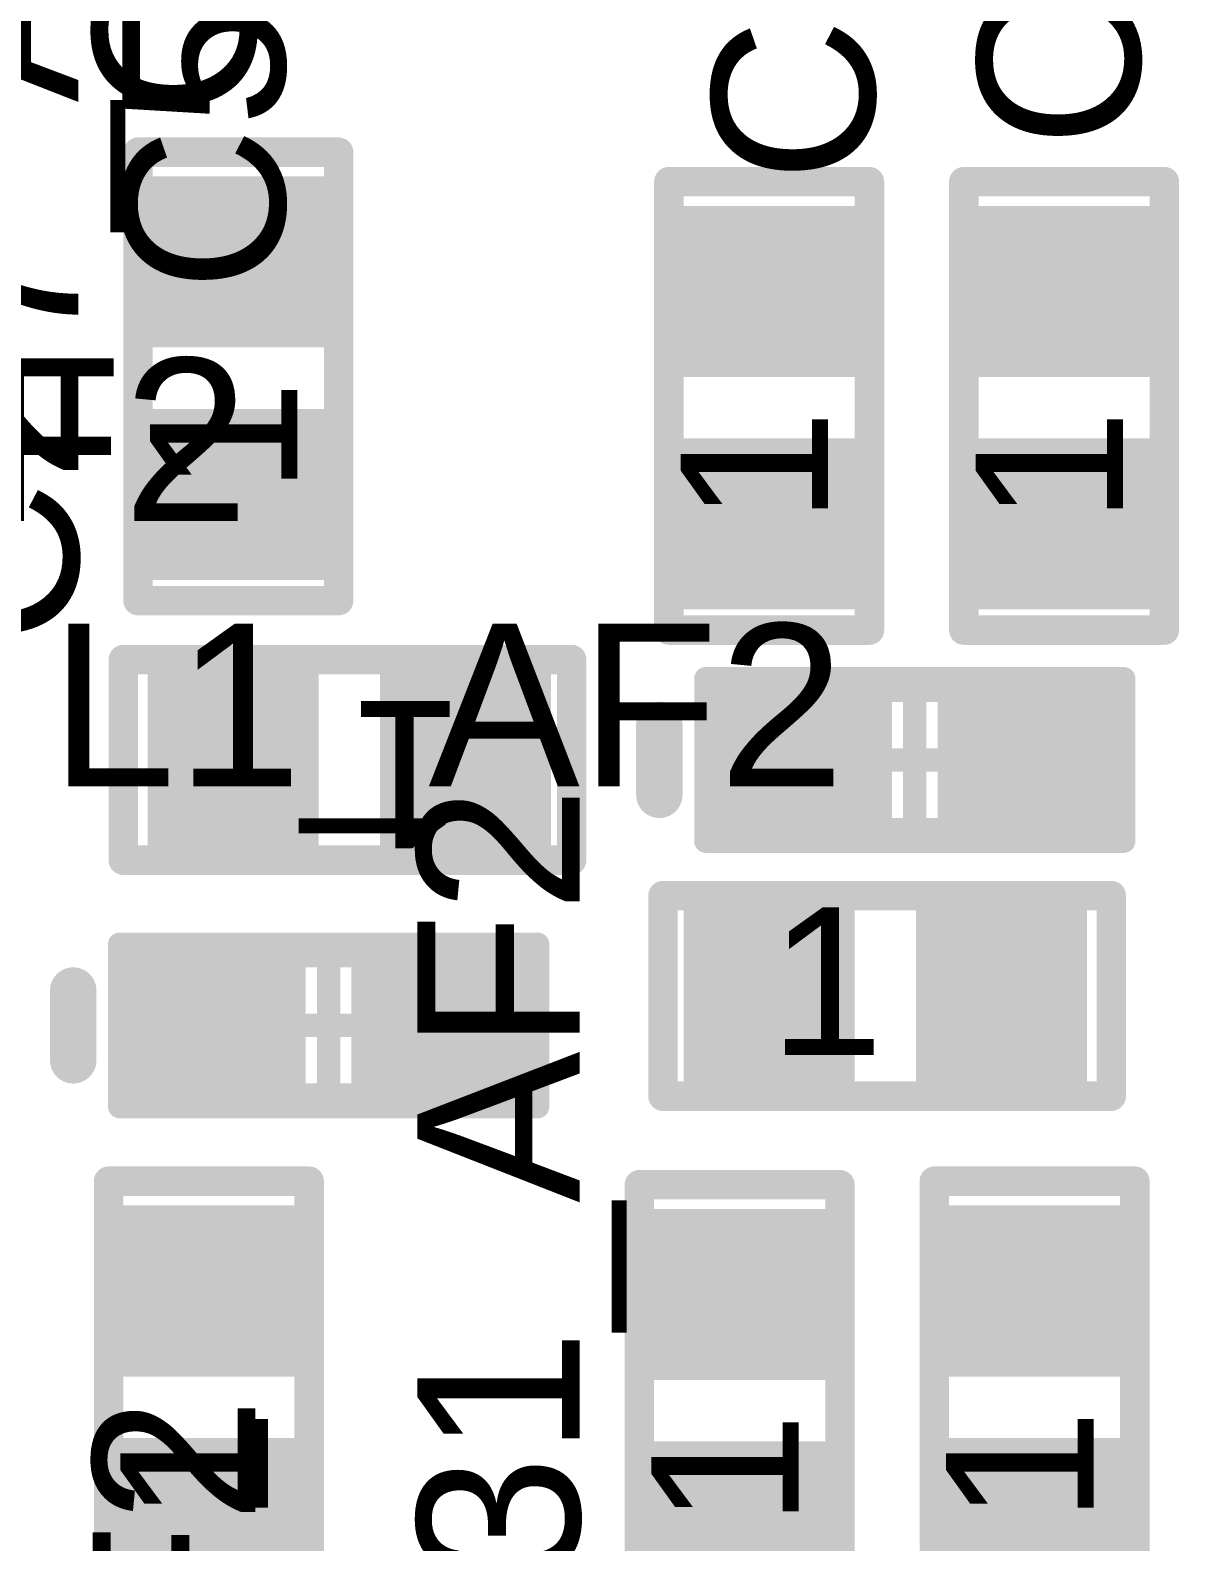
# Model space of a CAD drawing. Header units: inches. Extents: x -1.3 to 11.9, y -6.8 to 4.2.
# Drawn here: x 0.4647 to 0.6601, y 0.3375 to 0.5937 of the extents above; entities that cross this region are included whole.
import ezdxf

# ---------------------------------------------------------------- set-up
doc = ezdxf.new("R2010")
doc.units = ezdxf.units.IN
doc.header["$MEASUREMENT"] = 0
for name, color, linetype in [('ASSY_DWG_INFO', 56, 'Continuous'), ('FAB', 56, 'Continuous'), ('Mechanical 13', 56, 'Continuous'), ('POT_INFO', 56, 'Continuous'), ('TOP', 1, 'Continuous'), ('Top Overlay', 2, 'Continuous'), ('Top Paste', 8, 'Continuous'), ('Top Solder', 216, 'Continuous')]:
    doc.layers.add(name, color=color, linetype=linetype)
doc.styles.add('Arial', font='', dxfattribs={"height": 0.2})
doc.styles.get('Arial').set_extended_font_data('Arial')

# ---------------------------------------------------------------- blocks, each defined once
blk = doc.blocks.new('C0402_240')
at = {"layer": 'TOP'}
for points in [[(-0.031, -0.0125), (-0.031, 0.0125), (-0.006, 0.0125), (-0.006, -0.0125)], [(0.0084, -0.0125), (0.0084, 0.0125), (0.0334, 0.0125), (0.0334, -0.0125)]]:
    blk.add_hatch(color=1, dxfattribs=at).paths.add_polyline_path(points)
at = {"layer": 'Top Paste'}
for points in [[(-0.031, -0.0125), (-0.031, 0.0125), (-0.006, 0.0125), (-0.006, -0.0125)], [(0.0084, -0.0125), (0.0084, 0.0125), (0.0334, 0.0125), (0.0334, -0.0125)]]:
    blk.add_hatch(color=8, dxfattribs=at).paths.add_polyline_path(points)
at = {"layer": 'Top Solder'}
for points in [[(-0.033, -0.0145), (-0.033, 0.0145), (-0.004, 0.0145), (-0.004, -0.0145)], [(0.0064, -0.0145), (0.0064, 0.0145), (0.0354, 0.0145), (0.0354, -0.0145)]]:
    blk.add_hatch(color=216, dxfattribs=at).paths.add_polyline_path(points)
at = {"layer": 'ASSY_DWG_INFO'}
for points in [[(-0.0365, 0.017, 0.005, 0.005, 0), (-0.0365, -0.017, 0.005, 0.005, 0)], [(-0.0365, 0.017, 0.005, 0.005, 0), (0.0395, 0.017, 0.005, 0.005, 0)], [(0.0395, 0.017, 0.005, 0.005, 0), (0.0395, -0.017, 0.005, 0.005, 0)], [(-0.0365, -0.017, 0.005, 0.005, 0), (0.0395, -0.017, 0.005, 0.005, 0)]]:
    blk.add_lwpolyline(points, format="xyseb", dxfattribs=at)
for points in [[(-0.03775, 0.017, 0.0025, 0.0025, 1), (-0.03525, 0.017, 0.0025, 0.0025, 1)], [(-0.03775, 0.017, 0.0025, 0.0025, 1), (-0.03525, 0.017, 0.0025, 0.0025, 1)], [(0.03825, 0.017, 0.0025, 0.0025, 1), (0.04075, 0.017, 0.0025, 0.0025, 1)], [(0.03825, 0.017, 0.0025, 0.0025, 1), (0.04075, 0.017, 0.0025, 0.0025, 1)], [(-0.03775, -0.017, 0.0025, 0.0025, 1), (-0.03525, -0.017, 0.0025, 0.0025, 1)], [(-0.03775, -0.017, 0.0025, 0.0025, 1), (-0.03525, -0.017, 0.0025, 0.0025, 1)], [(0.03825, -0.017, 0.0025, 0.0025, 1), (0.04075, -0.017, 0.0025, 0.0025, 1)], [(0.03825, -0.017, 0.0025, 0.0025, 1), (0.04075, -0.017, 0.0025, 0.0025, 1)]]:
    blk.add_lwpolyline(points, format="xyseb", close=True, dxfattribs=at)
at = {"layer": 'Top Overlay'}
for points in [[(-0.0365, 0.017, 0.005, 0.005, 0), (0.0365, 0.017, 0.005, 0.005, 0)], [(-0.0365, 0.017, 0.005, 0.005, 0), (-0.0365, -0.017, 0.005, 0.005, 0)], [(0.0365, 0.017, 0.005, 0.005, 0), (0.0395, 0.017, 0.005, 0.005, 0)], [(0.0395, 0.017, 0.005, 0.005, 0), (0.0395, -0.017, 0.005, 0.005, 0)], [(-0.0365, -0.017, 0.005, 0.005, 0), (0.0395, -0.017, 0.005, 0.005, 0)]]:
    blk.add_lwpolyline(points, format="xyseb", dxfattribs=at)
for points in [[(-0.03775, 0.017, 0.0025, 0.0025, 1), (-0.03525, 0.017, 0.0025, 0.0025, 1)], [(-0.03775, 0.017, 0.0025, 0.0025, 1), (-0.03525, 0.017, 0.0025, 0.0025, 1)], [(0.03525, 0.017, 0.0025, 0.0025, 1), (0.03775, 0.017, 0.0025, 0.0025, 1)], [(0.03525, 0.017, 0.0025, 0.0025, 1), (0.03775, 0.017, 0.0025, 0.0025, 1)], [(0.03825, 0.017, 0.0025, 0.0025, 1), (0.04075, 0.017, 0.0025, 0.0025, 1)], [(0.03825, 0.017, 0.0025, 0.0025, 1), (0.04075, 0.017, 0.0025, 0.0025, 1)], [(-0.03775, -0.017, 0.0025, 0.0025, 1), (-0.03525, -0.017, 0.0025, 0.0025, 1)], [(-0.03775, -0.017, 0.0025, 0.0025, 1), (-0.03525, -0.017, 0.0025, 0.0025, 1)], [(0.03825, -0.017, 0.0025, 0.0025, 1), (0.04075, -0.017, 0.0025, 0.0025, 1)], [(0.03825, -0.017, 0.0025, 0.0025, 1), (0.04075, -0.017, 0.0025, 0.0025, 1)]]:
    blk.add_lwpolyline(points, format="xyseb", close=True, dxfattribs=at)
at = {"layer": 'FAB', "style": 'Arial'}
blk.add_text('1', height=0.025, dxfattribs=at).set_placement((-0.0185, -0.01))
blk = doc.blocks.new('C0402_242')
at = {"layer": 'TOP'}
for points in [[(-0.031, -0.0125), (-0.031, 0.0125), (-0.006, 0.0125), (-0.006, -0.0125)], [(0.0084, -0.0125), (0.0084, 0.0125), (0.0334, 0.0125), (0.0334, -0.0125)]]:
    blk.add_hatch(color=1, dxfattribs=at).paths.add_polyline_path(points)
at = {"layer": 'Top Paste'}
for points in [[(-0.031, -0.0125), (-0.031, 0.0125), (-0.006, 0.0125), (-0.006, -0.0125)], [(0.0084, -0.0125), (0.0084, 0.0125), (0.0334, 0.0125), (0.0334, -0.0125)]]:
    blk.add_hatch(color=8, dxfattribs=at).paths.add_polyline_path(points)
at = {"layer": 'Top Solder'}
for points in [[(-0.033, -0.0145), (-0.033, 0.0145), (-0.004, 0.0145), (-0.004, -0.0145)], [(0.0064, -0.0145), (0.0064, 0.0145), (0.0354, 0.0145), (0.0354, -0.0145)]]:
    blk.add_hatch(color=216, dxfattribs=at).paths.add_polyline_path(points)
at = {"layer": 'ASSY_DWG_INFO'}
for points in [[(-0.0365, 0.017, 0.005, 0.005, 0), (-0.0365, -0.017, 0.005, 0.005, 0)], [(-0.0365, 0.017, 0.005, 0.005, 0), (0.0395, 0.017, 0.005, 0.005, 0)], [(0.0395, 0.017, 0.005, 0.005, 0), (0.0395, -0.017, 0.005, 0.005, 0)], [(-0.0365, -0.017, 0.005, 0.005, 0), (0.0395, -0.017, 0.005, 0.005, 0)]]:
    blk.add_lwpolyline(points, format="xyseb", dxfattribs=at)
for points in [[(-0.03775, 0.017, 0.0025, 0.0025, 1), (-0.03525, 0.017, 0.0025, 0.0025, 1)], [(-0.03775, 0.017, 0.0025, 0.0025, 1), (-0.03525, 0.017, 0.0025, 0.0025, 1)], [(0.03825, 0.017, 0.0025, 0.0025, 1), (0.04075, 0.017, 0.0025, 0.0025, 1)], [(0.03825, 0.017, 0.0025, 0.0025, 1), (0.04075, 0.017, 0.0025, 0.0025, 1)], [(-0.03775, -0.017, 0.0025, 0.0025, 1), (-0.03525, -0.017, 0.0025, 0.0025, 1)], [(-0.03775, -0.017, 0.0025, 0.0025, 1), (-0.03525, -0.017, 0.0025, 0.0025, 1)], [(0.03825, -0.017, 0.0025, 0.0025, 1), (0.04075, -0.017, 0.0025, 0.0025, 1)], [(0.03825, -0.017, 0.0025, 0.0025, 1), (0.04075, -0.017, 0.0025, 0.0025, 1)]]:
    blk.add_lwpolyline(points, format="xyseb", close=True, dxfattribs=at)
at = {"layer": 'Top Overlay'}
for points in [[(-0.0365, 0.017, 0.005, 0.005, 0), (0.0365, 0.017, 0.005, 0.005, 0)], [(-0.0365, 0.017, 0.005, 0.005, 0), (-0.0365, -0.017, 0.005, 0.005, 0)], [(0.0365, 0.017, 0.005, 0.005, 0), (0.0395, 0.017, 0.005, 0.005, 0)], [(0.0395, 0.017, 0.005, 0.005, 0), (0.0395, -0.017, 0.005, 0.005, 0)], [(-0.0365, -0.017, 0.005, 0.005, 0), (0.0395, -0.017, 0.005, 0.005, 0)]]:
    blk.add_lwpolyline(points, format="xyseb", dxfattribs=at)
for points in [[(-0.03775, 0.017, 0.0025, 0.0025, 1), (-0.03525, 0.017, 0.0025, 0.0025, 1)], [(-0.03775, 0.017, 0.0025, 0.0025, 1), (-0.03525, 0.017, 0.0025, 0.0025, 1)], [(0.03525, 0.017, 0.0025, 0.0025, 1), (0.03775, 0.017, 0.0025, 0.0025, 1)], [(0.03525, 0.017, 0.0025, 0.0025, 1), (0.03775, 0.017, 0.0025, 0.0025, 1)], [(0.03825, 0.017, 0.0025, 0.0025, 1), (0.04075, 0.017, 0.0025, 0.0025, 1)], [(0.03825, 0.017, 0.0025, 0.0025, 1), (0.04075, 0.017, 0.0025, 0.0025, 1)], [(-0.03775, -0.017, 0.0025, 0.0025, 1), (-0.03525, -0.017, 0.0025, 0.0025, 1)], [(-0.03775, -0.017, 0.0025, 0.0025, 1), (-0.03525, -0.017, 0.0025, 0.0025, 1)], [(0.03825, -0.017, 0.0025, 0.0025, 1), (0.04075, -0.017, 0.0025, 0.0025, 1)], [(0.03825, -0.017, 0.0025, 0.0025, 1), (0.04075, -0.017, 0.0025, 0.0025, 1)]]:
    blk.add_lwpolyline(points, format="xyseb", close=True, dxfattribs=at)
at = {"layer": 'FAB', "style": 'Arial'}
blk.add_text('1', height=0.025, dxfattribs=at).set_placement((-0.0185, -0.01))
blk = doc.blocks.new('C0402_246')
at = {"layer": 'TOP'}
for points in [[(-0.031, -0.0125), (-0.031, 0.0125), (-0.006, 0.0125), (-0.006, -0.0125)], [(0.0084, -0.0125), (0.0084, 0.0125), (0.0334, 0.0125), (0.0334, -0.0125)]]:
    blk.add_hatch(color=1, dxfattribs=at).paths.add_polyline_path(points)
at = {"layer": 'Top Paste'}
for points in [[(-0.031, -0.0125), (-0.031, 0.0125), (-0.006, 0.0125), (-0.006, -0.0125)], [(0.0084, -0.0125), (0.0084, 0.0125), (0.0334, 0.0125), (0.0334, -0.0125)]]:
    blk.add_hatch(color=8, dxfattribs=at).paths.add_polyline_path(points)
at = {"layer": 'Top Solder'}
for points in [[(-0.033, -0.0145), (-0.033, 0.0145), (-0.004, 0.0145), (-0.004, -0.0145)], [(0.0064, -0.0145), (0.0064, 0.0145), (0.0354, 0.0145), (0.0354, -0.0145)]]:
    blk.add_hatch(color=216, dxfattribs=at).paths.add_polyline_path(points)
at = {"layer": 'ASSY_DWG_INFO'}
for points in [[(-0.0365, 0.017, 0.005, 0.005, 0), (-0.0365, -0.017, 0.005, 0.005, 0)], [(-0.0365, 0.017, 0.005, 0.005, 0), (0.0395, 0.017, 0.005, 0.005, 0)], [(0.0395, 0.017, 0.005, 0.005, 0), (0.0395, -0.017, 0.005, 0.005, 0)], [(-0.0365, -0.017, 0.005, 0.005, 0), (0.0395, -0.017, 0.005, 0.005, 0)]]:
    blk.add_lwpolyline(points, format="xyseb", dxfattribs=at)
for points in [[(-0.03775, 0.017, 0.0025, 0.0025, 1), (-0.03525, 0.017, 0.0025, 0.0025, 1)], [(-0.03775, 0.017, 0.0025, 0.0025, 1), (-0.03525, 0.017, 0.0025, 0.0025, 1)], [(0.03825, 0.017, 0.0025, 0.0025, 1), (0.04075, 0.017, 0.0025, 0.0025, 1)], [(0.03825, 0.017, 0.0025, 0.0025, 1), (0.04075, 0.017, 0.0025, 0.0025, 1)], [(-0.03775, -0.017, 0.0025, 0.0025, 1), (-0.03525, -0.017, 0.0025, 0.0025, 1)], [(-0.03775, -0.017, 0.0025, 0.0025, 1), (-0.03525, -0.017, 0.0025, 0.0025, 1)], [(0.03825, -0.017, 0.0025, 0.0025, 1), (0.04075, -0.017, 0.0025, 0.0025, 1)], [(0.03825, -0.017, 0.0025, 0.0025, 1), (0.04075, -0.017, 0.0025, 0.0025, 1)]]:
    blk.add_lwpolyline(points, format="xyseb", close=True, dxfattribs=at)
at = {"layer": 'Top Overlay'}
for points in [[(-0.0365, 0.017, 0.005, 0.005, 0), (0.0365, 0.017, 0.005, 0.005, 0)], [(-0.0365, 0.017, 0.005, 0.005, 0), (-0.0365, -0.017, 0.005, 0.005, 0)], [(0.0365, 0.017, 0.005, 0.005, 0), (0.0395, 0.017, 0.005, 0.005, 0)], [(0.0395, 0.017, 0.005, 0.005, 0), (0.0395, -0.017, 0.005, 0.005, 0)], [(-0.0365, -0.017, 0.005, 0.005, 0), (0.0395, -0.017, 0.005, 0.005, 0)]]:
    blk.add_lwpolyline(points, format="xyseb", dxfattribs=at)
for points in [[(-0.03775, 0.017, 0.0025, 0.0025, 1), (-0.03525, 0.017, 0.0025, 0.0025, 1)], [(-0.03775, 0.017, 0.0025, 0.0025, 1), (-0.03525, 0.017, 0.0025, 0.0025, 1)], [(0.03525, 0.017, 0.0025, 0.0025, 1), (0.03775, 0.017, 0.0025, 0.0025, 1)], [(0.03525, 0.017, 0.0025, 0.0025, 1), (0.03775, 0.017, 0.0025, 0.0025, 1)], [(0.03825, 0.017, 0.0025, 0.0025, 1), (0.04075, 0.017, 0.0025, 0.0025, 1)], [(0.03825, 0.017, 0.0025, 0.0025, 1), (0.04075, 0.017, 0.0025, 0.0025, 1)], [(-0.03775, -0.017, 0.0025, 0.0025, 1), (-0.03525, -0.017, 0.0025, 0.0025, 1)], [(-0.03775, -0.017, 0.0025, 0.0025, 1), (-0.03525, -0.017, 0.0025, 0.0025, 1)], [(0.03825, -0.017, 0.0025, 0.0025, 1), (0.04075, -0.017, 0.0025, 0.0025, 1)], [(0.03825, -0.017, 0.0025, 0.0025, 1), (0.04075, -0.017, 0.0025, 0.0025, 1)]]:
    blk.add_lwpolyline(points, format="xyseb", close=True, dxfattribs=at)
at = {"layer": 'FAB', "style": 'Arial'}
blk.add_text('1', height=0.025, dxfattribs=at).set_placement((-0.0185, -0.01))
blk = doc.blocks.new('C0402_250')
at = {"layer": 'TOP'}
for points in [[(-0.031, -0.0125), (-0.031, 0.0125), (-0.006, 0.0125), (-0.006, -0.0125)], [(0.0084, -0.0125), (0.0084, 0.0125), (0.0334, 0.0125), (0.0334, -0.0125)]]:
    blk.add_hatch(color=1, dxfattribs=at).paths.add_polyline_path(points)
at = {"layer": 'Top Paste'}
for points in [[(-0.031, -0.0125), (-0.031, 0.0125), (-0.006, 0.0125), (-0.006, -0.0125)], [(0.0084, -0.0125), (0.0084, 0.0125), (0.0334, 0.0125), (0.0334, -0.0125)]]:
    blk.add_hatch(color=8, dxfattribs=at).paths.add_polyline_path(points)
at = {"layer": 'Top Solder'}
for points in [[(-0.033, -0.0145), (-0.033, 0.0145), (-0.004, 0.0145), (-0.004, -0.0145)], [(0.0064, -0.0145), (0.0064, 0.0145), (0.0354, 0.0145), (0.0354, -0.0145)]]:
    blk.add_hatch(color=216, dxfattribs=at).paths.add_polyline_path(points)
at = {"layer": 'ASSY_DWG_INFO'}
for points in [[(-0.0365, 0.017, 0.005, 0.005, 0), (-0.0365, -0.017, 0.005, 0.005, 0)], [(0.0395, 0.017, 0.005, 0.005, 0), (-0.0365, 0.017, 0.005, 0.005, 0)], [(0.0395, 0.017, 0.005, 0.005, 0), (0.0395, -0.017, 0.005, 0.005, 0)], [(0.0395, -0.017, 0.005, 0.005, 0), (-0.0365, -0.017, 0.005, 0.005, 0)]]:
    blk.add_lwpolyline(points, format="xyseb", dxfattribs=at)
for points in [[(-0.03775, 0.017, 0.0025, 0.0025, 1), (-0.03525, 0.017, 0.0025, 0.0025, 1)], [(-0.03775, 0.017, 0.0025, 0.0025, 1), (-0.03525, 0.017, 0.0025, 0.0025, 1)], [(0.03825, 0.017, 0.0025, 0.0025, 1), (0.04075, 0.017, 0.0025, 0.0025, 1)], [(0.03825, 0.017, 0.0025, 0.0025, 1), (0.04075, 0.017, 0.0025, 0.0025, 1)], [(-0.03775, -0.017, 0.0025, 0.0025, 1), (-0.03525, -0.017, 0.0025, 0.0025, 1)], [(-0.03775, -0.017, 0.0025, 0.0025, 1), (-0.03525, -0.017, 0.0025, 0.0025, 1)], [(0.03825, -0.017, 0.0025, 0.0025, 1), (0.04075, -0.017, 0.0025, 0.0025, 1)], [(0.03825, -0.017, 0.0025, 0.0025, 1), (0.04075, -0.017, 0.0025, 0.0025, 1)]]:
    blk.add_lwpolyline(points, format="xyseb", close=True, dxfattribs=at)
at = {"layer": 'Top Overlay'}
for points in [[(0.0365, 0.017, 0.005, 0.005, 0), (-0.0365, 0.017, 0.005, 0.005, 0)], [(-0.0365, 0.017, 0.005, 0.005, 0), (-0.0365, -0.017, 0.005, 0.005, 0)], [(0.0395, 0.017, 0.005, 0.005, 0), (0.0365, 0.017, 0.005, 0.005, 0)], [(0.0395, 0.017, 0.005, 0.005, 0), (0.0395, -0.017, 0.005, 0.005, 0)], [(0.0395, -0.017, 0.005, 0.005, 0), (-0.0365, -0.017, 0.005, 0.005, 0)]]:
    blk.add_lwpolyline(points, format="xyseb", dxfattribs=at)
for points in [[(-0.03775, 0.017, 0.0025, 0.0025, 1), (-0.03525, 0.017, 0.0025, 0.0025, 1)], [(-0.03775, 0.017, 0.0025, 0.0025, 1), (-0.03525, 0.017, 0.0025, 0.0025, 1)], [(0.03525, 0.017, 0.0025, 0.0025, 1), (0.03775, 0.017, 0.0025, 0.0025, 1)], [(0.03525, 0.017, 0.0025, 0.0025, 1), (0.03775, 0.017, 0.0025, 0.0025, 1)], [(0.03825, 0.017, 0.0025, 0.0025, 1), (0.04075, 0.017, 0.0025, 0.0025, 1)], [(0.03825, 0.017, 0.0025, 0.0025, 1), (0.04075, 0.017, 0.0025, 0.0025, 1)], [(-0.03775, -0.017, 0.0025, 0.0025, 1), (-0.03525, -0.017, 0.0025, 0.0025, 1)], [(-0.03775, -0.017, 0.0025, 0.0025, 1), (-0.03525, -0.017, 0.0025, 0.0025, 1)], [(0.03825, -0.017, 0.0025, 0.0025, 1), (0.04075, -0.017, 0.0025, 0.0025, 1)], [(0.03825, -0.017, 0.0025, 0.0025, 1), (0.04075, -0.017, 0.0025, 0.0025, 1)]]:
    blk.add_lwpolyline(points, format="xyseb", close=True, dxfattribs=at)
at = {"layer": 'FAB', "style": 'Arial'}
blk.add_text('1', height=0.025, dxfattribs=at).set_placement((-0.0185, -0.01))
blk = doc.blocks.new('C0402_258')
at = {"layer": 'TOP'}
for points in [[(-0.031, -0.0125), (-0.031, 0.0125), (-0.006, 0.0125), (-0.006, -0.0125)], [(0.0084, -0.0125), (0.0084, 0.0125), (0.0334, 0.0125), (0.0334, -0.0125)]]:
    blk.add_hatch(color=1, dxfattribs=at).paths.add_polyline_path(points)
at = {"layer": 'Top Paste'}
for points in [[(-0.031, -0.0125), (-0.031, 0.0125), (-0.006, 0.0125), (-0.006, -0.0125)], [(0.0084, -0.0125), (0.0084, 0.0125), (0.0334, 0.0125), (0.0334, -0.0125)]]:
    blk.add_hatch(color=8, dxfattribs=at).paths.add_polyline_path(points)
at = {"layer": 'Top Solder'}
for points in [[(-0.033, -0.0145), (-0.033, 0.0145), (-0.004, 0.0145), (-0.004, -0.0145)], [(0.0064, -0.0145), (0.0064, 0.0145), (0.0354, 0.0145), (0.0354, -0.0145)]]:
    blk.add_hatch(color=216, dxfattribs=at).paths.add_polyline_path(points)
at = {"layer": 'ASSY_DWG_INFO'}
for points in [[(-0.0365, -0.017, 0.005, 0.005, 0), (-0.0365, 0.017, 0.005, 0.005, 0)], [(-0.0365, 0.017, 0.005, 0.005, 0), (0.0395, 0.017, 0.005, 0.005, 0)], [(0.0395, -0.017, 0.005, 0.005, 0), (0.0395, 0.017, 0.005, 0.005, 0)], [(-0.0365, -0.017, 0.005, 0.005, 0), (0.0395, -0.017, 0.005, 0.005, 0)]]:
    blk.add_lwpolyline(points, format="xyseb", dxfattribs=at)
for points in [[(-0.03775, 0.017, 0.0025, 0.0025, 1), (-0.03525, 0.017, 0.0025, 0.0025, 1)], [(-0.03775, 0.017, 0.0025, 0.0025, 1), (-0.03525, 0.017, 0.0025, 0.0025, 1)], [(0.03825, 0.017, 0.0025, 0.0025, 1), (0.04075, 0.017, 0.0025, 0.0025, 1)], [(0.03825, 0.017, 0.0025, 0.0025, 1), (0.04075, 0.017, 0.0025, 0.0025, 1)], [(-0.03775, -0.017, 0.0025, 0.0025, 1), (-0.03525, -0.017, 0.0025, 0.0025, 1)], [(-0.03775, -0.017, 0.0025, 0.0025, 1), (-0.03525, -0.017, 0.0025, 0.0025, 1)], [(0.03825, -0.017, 0.0025, 0.0025, 1), (0.04075, -0.017, 0.0025, 0.0025, 1)], [(0.03825, -0.017, 0.0025, 0.0025, 1), (0.04075, -0.017, 0.0025, 0.0025, 1)]]:
    blk.add_lwpolyline(points, format="xyseb", close=True, dxfattribs=at)
at = {"layer": 'Top Overlay'}
for points in [[(-0.0365, 0.017, 0.005, 0.005, 0), (0.0365, 0.017, 0.005, 0.005, 0)], [(-0.0365, -0.017, 0.005, 0.005, 0), (-0.0365, 0.017, 0.005, 0.005, 0)], [(0.0365, 0.017, 0.005, 0.005, 0), (0.0395, 0.017, 0.005, 0.005, 0)], [(0.0395, -0.017, 0.005, 0.005, 0), (0.0395, 0.017, 0.005, 0.005, 0)], [(-0.0365, -0.017, 0.005, 0.005, 0), (0.0395, -0.017, 0.005, 0.005, 0)]]:
    blk.add_lwpolyline(points, format="xyseb", dxfattribs=at)
for points in [[(-0.03775, 0.017, 0.0025, 0.0025, 1), (-0.03525, 0.017, 0.0025, 0.0025, 1)], [(-0.03775, 0.017, 0.0025, 0.0025, 1), (-0.03525, 0.017, 0.0025, 0.0025, 1)], [(0.03525, 0.017, 0.0025, 0.0025, 1), (0.03775, 0.017, 0.0025, 0.0025, 1)], [(0.03525, 0.017, 0.0025, 0.0025, 1), (0.03775, 0.017, 0.0025, 0.0025, 1)], [(0.03825, 0.017, 0.0025, 0.0025, 1), (0.04075, 0.017, 0.0025, 0.0025, 1)], [(0.03825, 0.017, 0.0025, 0.0025, 1), (0.04075, 0.017, 0.0025, 0.0025, 1)], [(-0.03775, -0.017, 0.0025, 0.0025, 1), (-0.03525, -0.017, 0.0025, 0.0025, 1)], [(-0.03775, -0.017, 0.0025, 0.0025, 1), (-0.03525, -0.017, 0.0025, 0.0025, 1)], [(0.03825, -0.017, 0.0025, 0.0025, 1), (0.04075, -0.017, 0.0025, 0.0025, 1)], [(0.03825, -0.017, 0.0025, 0.0025, 1), (0.04075, -0.017, 0.0025, 0.0025, 1)]]:
    blk.add_lwpolyline(points, format="xyseb", close=True, dxfattribs=at)
at = {"layer": 'FAB', "style": 'Arial'}
blk.add_text('1', height=0.025, rotation=360, dxfattribs=at).set_placement((-0.0185, -0.01))
blk = doc.blocks.new('C0402_270')
at = {"layer": 'TOP'}
for points in [[(-0.031, -0.0125), (-0.031, 0.0125), (-0.006, 0.0125), (-0.006, -0.0125)], [(0.0084, -0.0125), (0.0084, 0.0125), (0.0334, 0.0125), (0.0334, -0.0125)]]:
    blk.add_hatch(color=1, dxfattribs=at).paths.add_polyline_path(points)
at = {"layer": 'Top Paste'}
for points in [[(-0.031, -0.0125), (-0.031, 0.0125), (-0.006, 0.0125), (-0.006, -0.0125)], [(0.0084, -0.0125), (0.0084, 0.0125), (0.0334, 0.0125), (0.0334, -0.0125)]]:
    blk.add_hatch(color=8, dxfattribs=at).paths.add_polyline_path(points)
at = {"layer": 'Top Solder'}
for points in [[(-0.033, -0.0145), (-0.033, 0.0145), (-0.004, 0.0145), (-0.004, -0.0145)], [(0.0064, -0.0145), (0.0064, 0.0145), (0.0354, 0.0145), (0.0354, -0.0145)]]:
    blk.add_hatch(color=216, dxfattribs=at).paths.add_polyline_path(points)
at = {"layer": 'ASSY_DWG_INFO'}
for points in [[(-0.0365, 0.017, 0.005, 0.005, 0), (-0.0365, -0.017, 0.005, 0.005, 0)], [(-0.0365, 0.017, 0.005, 0.005, 0), (0.0395, 0.017, 0.005, 0.005, 0)], [(0.0395, 0.017, 0.005, 0.005, 0), (0.0395, -0.017, 0.005, 0.005, 0)], [(-0.0365, -0.017, 0.005, 0.005, 0), (0.0395, -0.017, 0.005, 0.005, 0)]]:
    blk.add_lwpolyline(points, format="xyseb", dxfattribs=at)
for points in [[(-0.03775, 0.017, 0.0025, 0.0025, 1), (-0.03525, 0.017, 0.0025, 0.0025, 1)], [(-0.03775, 0.017, 0.0025, 0.0025, 1), (-0.03525, 0.017, 0.0025, 0.0025, 1)], [(0.03825, 0.017, 0.0025, 0.0025, 1), (0.04075, 0.017, 0.0025, 0.0025, 1)], [(0.03825, 0.017, 0.0025, 0.0025, 1), (0.04075, 0.017, 0.0025, 0.0025, 1)], [(-0.03775, -0.017, 0.0025, 0.0025, 1), (-0.03525, -0.017, 0.0025, 0.0025, 1)], [(-0.03775, -0.017, 0.0025, 0.0025, 1), (-0.03525, -0.017, 0.0025, 0.0025, 1)], [(0.03825, -0.017, 0.0025, 0.0025, 1), (0.04075, -0.017, 0.0025, 0.0025, 1)], [(0.03825, -0.017, 0.0025, 0.0025, 1), (0.04075, -0.017, 0.0025, 0.0025, 1)]]:
    blk.add_lwpolyline(points, format="xyseb", close=True, dxfattribs=at)
at = {"layer": 'Top Overlay'}
for points in [[(-0.0365, 0.017, 0.005, 0.005, 0), (0.0365, 0.017, 0.005, 0.005, 0)], [(-0.0365, 0.017, 0.005, 0.005, 0), (-0.0365, -0.017, 0.005, 0.005, 0)], [(0.0365, 0.017, 0.005, 0.005, 0), (0.0395, 0.017, 0.005, 0.005, 0)], [(0.0395, 0.017, 0.005, 0.005, 0), (0.0395, -0.017, 0.005, 0.005, 0)], [(-0.0365, -0.017, 0.005, 0.005, 0), (0.0395, -0.017, 0.005, 0.005, 0)]]:
    blk.add_lwpolyline(points, format="xyseb", dxfattribs=at)
for points in [[(-0.03775, 0.017, 0.0025, 0.0025, 1), (-0.03525, 0.017, 0.0025, 0.0025, 1)], [(-0.03775, 0.017, 0.0025, 0.0025, 1), (-0.03525, 0.017, 0.0025, 0.0025, 1)], [(0.03525, 0.017, 0.0025, 0.0025, 1), (0.03775, 0.017, 0.0025, 0.0025, 1)], [(0.03525, 0.017, 0.0025, 0.0025, 1), (0.03775, 0.017, 0.0025, 0.0025, 1)], [(0.03825, 0.017, 0.0025, 0.0025, 1), (0.04075, 0.017, 0.0025, 0.0025, 1)], [(0.03825, 0.017, 0.0025, 0.0025, 1), (0.04075, 0.017, 0.0025, 0.0025, 1)], [(-0.03775, -0.017, 0.0025, 0.0025, 1), (-0.03525, -0.017, 0.0025, 0.0025, 1)], [(-0.03775, -0.017, 0.0025, 0.0025, 1), (-0.03525, -0.017, 0.0025, 0.0025, 1)], [(0.03825, -0.017, 0.0025, 0.0025, 1), (0.04075, -0.017, 0.0025, 0.0025, 1)], [(0.03825, -0.017, 0.0025, 0.0025, 1), (0.04075, -0.017, 0.0025, 0.0025, 1)]]:
    blk.add_lwpolyline(points, format="xyseb", close=True, dxfattribs=at)
at = {"layer": 'FAB', "style": 'Arial'}
blk.add_text('1', height=0.025, dxfattribs=at).set_placement((-0.0185, -0.01))
blk = doc.blocks.new('C0402_272')
at = {"layer": 'TOP'}
for points in [[(-0.031, -0.0125), (-0.031, 0.0125), (-0.006, 0.0125), (-0.006, -0.0125)], [(0.0084, -0.0125), (0.0084, 0.0125), (0.0334, 0.0125), (0.0334, -0.0125)]]:
    blk.add_hatch(color=1, dxfattribs=at).paths.add_polyline_path(points)
at = {"layer": 'Top Paste'}
for points in [[(-0.031, -0.0125), (-0.031, 0.0125), (-0.006, 0.0125), (-0.006, -0.0125)], [(0.0084, -0.0125), (0.0084, 0.0125), (0.0334, 0.0125), (0.0334, -0.0125)]]:
    blk.add_hatch(color=8, dxfattribs=at).paths.add_polyline_path(points)
at = {"layer": 'Top Solder'}
for points in [[(-0.033, -0.0145), (-0.033, 0.0145), (-0.004, 0.0145), (-0.004, -0.0145)], [(0.0064, -0.0145), (0.0064, 0.0145), (0.0354, 0.0145), (0.0354, -0.0145)]]:
    blk.add_hatch(color=216, dxfattribs=at).paths.add_polyline_path(points)
at = {"layer": 'ASSY_DWG_INFO'}
for points in [[(-0.0365, 0.017, 0.005, 0.005, 0), (-0.0365, -0.017, 0.005, 0.005, 0)], [(-0.0365, 0.017, 0.005, 0.005, 0), (0.0395, 0.017, 0.005, 0.005, 0)], [(0.0395, 0.017, 0.005, 0.005, 0), (0.0395, -0.017, 0.005, 0.005, 0)], [(-0.0365, -0.017, 0.005, 0.005, 0), (0.0395, -0.017, 0.005, 0.005, 0)]]:
    blk.add_lwpolyline(points, format="xyseb", dxfattribs=at)
for points in [[(-0.03775, 0.017, 0.0025, 0.0025, 1), (-0.03525, 0.017, 0.0025, 0.0025, 1)], [(-0.03775, 0.017, 0.0025, 0.0025, 1), (-0.03525, 0.017, 0.0025, 0.0025, 1)], [(0.03825, 0.017, 0.0025, 0.0025, 1), (0.04075, 0.017, 0.0025, 0.0025, 1)], [(0.03825, 0.017, 0.0025, 0.0025, 1), (0.04075, 0.017, 0.0025, 0.0025, 1)], [(-0.03775, -0.017, 0.0025, 0.0025, 1), (-0.03525, -0.017, 0.0025, 0.0025, 1)], [(-0.03775, -0.017, 0.0025, 0.0025, 1), (-0.03525, -0.017, 0.0025, 0.0025, 1)], [(0.03825, -0.017, 0.0025, 0.0025, 1), (0.04075, -0.017, 0.0025, 0.0025, 1)], [(0.03825, -0.017, 0.0025, 0.0025, 1), (0.04075, -0.017, 0.0025, 0.0025, 1)]]:
    blk.add_lwpolyline(points, format="xyseb", close=True, dxfattribs=at)
at = {"layer": 'Top Overlay'}
for points in [[(-0.0365, 0.017, 0.005, 0.005, 0), (0.0365, 0.017, 0.005, 0.005, 0)], [(-0.0365, 0.017, 0.005, 0.005, 0), (-0.0365, -0.017, 0.005, 0.005, 0)], [(0.0365, 0.017, 0.005, 0.005, 0), (0.0395, 0.017, 0.005, 0.005, 0)], [(0.0395, 0.017, 0.005, 0.005, 0), (0.0395, -0.017, 0.005, 0.005, 0)], [(-0.0365, -0.017, 0.005, 0.005, 0), (0.0395, -0.017, 0.005, 0.005, 0)]]:
    blk.add_lwpolyline(points, format="xyseb", dxfattribs=at)
for points in [[(-0.03775, 0.017, 0.0025, 0.0025, 1), (-0.03525, 0.017, 0.0025, 0.0025, 1)], [(-0.03775, 0.017, 0.0025, 0.0025, 1), (-0.03525, 0.017, 0.0025, 0.0025, 1)], [(0.03525, 0.017, 0.0025, 0.0025, 1), (0.03775, 0.017, 0.0025, 0.0025, 1)], [(0.03525, 0.017, 0.0025, 0.0025, 1), (0.03775, 0.017, 0.0025, 0.0025, 1)], [(0.03825, 0.017, 0.0025, 0.0025, 1), (0.04075, 0.017, 0.0025, 0.0025, 1)], [(0.03825, 0.017, 0.0025, 0.0025, 1), (0.04075, 0.017, 0.0025, 0.0025, 1)], [(-0.03775, -0.017, 0.0025, 0.0025, 1), (-0.03525, -0.017, 0.0025, 0.0025, 1)], [(-0.03775, -0.017, 0.0025, 0.0025, 1), (-0.03525, -0.017, 0.0025, 0.0025, 1)], [(0.03825, -0.017, 0.0025, 0.0025, 1), (0.04075, -0.017, 0.0025, 0.0025, 1)], [(0.03825, -0.017, 0.0025, 0.0025, 1), (0.04075, -0.017, 0.0025, 0.0025, 1)]]:
    blk.add_lwpolyline(points, format="xyseb", close=True, dxfattribs=at)
at = {"layer": 'FAB', "style": 'Arial'}
blk.add_text('1', height=0.025, dxfattribs=at).set_placement((-0.0185, -0.01))
blk = doc.blocks.new('C0402_274')
at = {"layer": 'TOP'}
for points in [[(-0.031, -0.0125), (-0.031, 0.0125), (-0.006, 0.0125), (-0.006, -0.0125)], [(0.0084, -0.0125), (0.0084, 0.0125), (0.0334, 0.0125), (0.0334, -0.0125)]]:
    blk.add_hatch(color=1, dxfattribs=at).paths.add_polyline_path(points)
at = {"layer": 'Top Paste'}
for points in [[(-0.031, -0.0125), (-0.031, 0.0125), (-0.006, 0.0125), (-0.006, -0.0125)], [(0.0084, -0.0125), (0.0084, 0.0125), (0.0334, 0.0125), (0.0334, -0.0125)]]:
    blk.add_hatch(color=8, dxfattribs=at).paths.add_polyline_path(points)
at = {"layer": 'Top Solder'}
for points in [[(-0.033, -0.0145), (-0.033, 0.0145), (-0.004, 0.0145), (-0.004, -0.0145)], [(0.0064, -0.0145), (0.0064, 0.0145), (0.0354, 0.0145), (0.0354, -0.0145)]]:
    blk.add_hatch(color=216, dxfattribs=at).paths.add_polyline_path(points)
at = {"layer": 'ASSY_DWG_INFO'}
for points in [[(-0.0365, 0.017, 0.005, 0.005, 0), (-0.0365, -0.017, 0.005, 0.005, 0)], [(-0.0365, 0.017, 0.005, 0.005, 0), (0.0395, 0.017, 0.005, 0.005, 0)], [(0.0395, 0.017, 0.005, 0.005, 0), (0.0395, -0.017, 0.005, 0.005, 0)], [(-0.0365, -0.017, 0.005, 0.005, 0), (0.0395, -0.017, 0.005, 0.005, 0)]]:
    blk.add_lwpolyline(points, format="xyseb", dxfattribs=at)
for points in [[(-0.03775, 0.017, 0.0025, 0.0025, 1), (-0.03525, 0.017, 0.0025, 0.0025, 1)], [(-0.03775, 0.017, 0.0025, 0.0025, 1), (-0.03525, 0.017, 0.0025, 0.0025, 1)], [(0.03825, 0.017, 0.0025, 0.0025, 1), (0.04075, 0.017, 0.0025, 0.0025, 1)], [(0.03825, 0.017, 0.0025, 0.0025, 1), (0.04075, 0.017, 0.0025, 0.0025, 1)], [(-0.03775, -0.017, 0.0025, 0.0025, 1), (-0.03525, -0.017, 0.0025, 0.0025, 1)], [(-0.03775, -0.017, 0.0025, 0.0025, 1), (-0.03525, -0.017, 0.0025, 0.0025, 1)], [(0.03825, -0.017, 0.0025, 0.0025, 1), (0.04075, -0.017, 0.0025, 0.0025, 1)], [(0.03825, -0.017, 0.0025, 0.0025, 1), (0.04075, -0.017, 0.0025, 0.0025, 1)]]:
    blk.add_lwpolyline(points, format="xyseb", close=True, dxfattribs=at)
at = {"layer": 'Top Overlay'}
for points in [[(-0.0365, 0.017, 0.005, 0.005, 0), (0.0365, 0.017, 0.005, 0.005, 0)], [(-0.0365, 0.017, 0.005, 0.005, 0), (-0.0365, -0.017, 0.005, 0.005, 0)], [(0.0365, 0.017, 0.005, 0.005, 0), (0.0395, 0.017, 0.005, 0.005, 0)], [(0.0395, 0.017, 0.005, 0.005, 0), (0.0395, -0.017, 0.005, 0.005, 0)], [(-0.0365, -0.017, 0.005, 0.005, 0), (0.0395, -0.017, 0.005, 0.005, 0)]]:
    blk.add_lwpolyline(points, format="xyseb", dxfattribs=at)
for points in [[(-0.03775, 0.017, 0.0025, 0.0025, 1), (-0.03525, 0.017, 0.0025, 0.0025, 1)], [(-0.03775, 0.017, 0.0025, 0.0025, 1), (-0.03525, 0.017, 0.0025, 0.0025, 1)], [(0.03525, 0.017, 0.0025, 0.0025, 1), (0.03775, 0.017, 0.0025, 0.0025, 1)], [(0.03525, 0.017, 0.0025, 0.0025, 1), (0.03775, 0.017, 0.0025, 0.0025, 1)], [(0.03825, 0.017, 0.0025, 0.0025, 1), (0.04075, 0.017, 0.0025, 0.0025, 1)], [(0.03825, 0.017, 0.0025, 0.0025, 1), (0.04075, 0.017, 0.0025, 0.0025, 1)], [(-0.03775, -0.017, 0.0025, 0.0025, 1), (-0.03525, -0.017, 0.0025, 0.0025, 1)], [(-0.03775, -0.017, 0.0025, 0.0025, 1), (-0.03525, -0.017, 0.0025, 0.0025, 1)], [(0.03825, -0.017, 0.0025, 0.0025, 1), (0.04075, -0.017, 0.0025, 0.0025, 1)], [(0.03825, -0.017, 0.0025, 0.0025, 1), (0.04075, -0.017, 0.0025, 0.0025, 1)]]:
    blk.add_lwpolyline(points, format="xyseb", close=True, dxfattribs=at)
at = {"layer": 'FAB', "style": 'Arial'}
blk.add_text('1', height=0.025, dxfattribs=at).set_placement((-0.0185, -0.01))
blk = doc.blocks.new('0402_A_312')
at = {"layer": 'TOP'}
for points in [[(-0.0315, -0.00984), (-0.0315, 0.00984), (-0.00787, 0.00984), (-0.00787, -0.00984)], [(0.00787, -0.00984), (0.00787, 0.00984), (0.0315, 0.00984), (0.0315, -0.00984)]]:
    blk.add_hatch(color=1, dxfattribs=at).paths.add_polyline_path(points)
at = {"layer": 'Top Paste'}
for points in [[(-0.0315, -0.00984), (-0.0315, 0.00984), (-0.00787, 0.00984), (-0.00787, -0.00984)], [(0.00787, -0.00984), (0.00787, 0.00984), (0.0315, 0.00984), (0.0315, -0.00984)]]:
    blk.add_hatch(color=8, dxfattribs=at).paths.add_polyline_path(points)
at = {"layer": 'Top Solder'}
for points in [[(-0.0355, -0.01384), (-0.0355, 0.01384), (-0.00387, 0.01384), (-0.00387, -0.01384)], [(0.00387, -0.01384), (0.00387, 0.01384), (0.0355, 0.01384), (0.0355, -0.01384)]]:
    blk.add_hatch(color=216, dxfattribs=at).paths.add_polyline_path(points)
at = {"layer": 'Mechanical 13'}
for points in [[(-0.02165, -0.01181, 0.00394, 0.00394, 0), (-0.02165, 0.01181, 0.00394, 0.00394, 0)], [(-0.02165, 0.01181, 0.00394, 0.00394, 0), (0.02165, 0.01181, 0.00394, 0.00394, 0)], [(0.02165, -0.01181, 0.00394, 0.00394, 0), (0.02165, 0.01181, 0.00394, 0.00394, 0)], [(-0.02165, -0.01181, 0.00394, 0.00394, 0), (0.02165, -0.01181, 0.00394, 0.00394, 0)]]:
    blk.add_lwpolyline(points, format="xyseb", dxfattribs=at)
for points in [[(-0.02264, 0.01181, 0.00197, 0.00197, 1), (-0.02067, 0.01181, 0.00197, 0.00197, 1)], [(-0.02264, 0.01181, 0.00197, 0.00197, 1), (-0.02067, 0.01181, 0.00197, 0.00197, 1)], [(0.02067, 0.01181, 0.00197, 0.00197, 1), (0.02264, 0.01181, 0.00197, 0.00197, 1)], [(0.02067, 0.01181, 0.00197, 0.00197, 1), (0.02264, 0.01181, 0.00197, 0.00197, 1)], [(-0.02264, -0.01181, 0.00197, 0.00197, 1), (-0.02067, -0.01181, 0.00197, 0.00197, 1)], [(-0.02264, -0.01181, 0.00197, 0.00197, 1), (-0.02067, -0.01181, 0.00197, 0.00197, 1)], [(0.02067, -0.01181, 0.00197, 0.00197, 1), (0.02264, -0.01181, 0.00197, 0.00197, 1)], [(0.02067, -0.01181, 0.00197, 0.00197, 1), (0.02264, -0.01181, 0.00197, 0.00197, 1)]]:
    blk.add_lwpolyline(points, format="xyseb", close=True, dxfattribs=at)
at = {"layer": 'POT_INFO'}
for points in [[(-0.03543, -0.01378, 0.00394, 0.00394, 0), (-0.03543, 0.01378, 0.00394, 0.00394, 0)], [(-0.03543, 0.01378, 0.00394, 0.00394, 0), (0.03543, 0.01378, 0.00394, 0.00394, 0)], [(0.03543, -0.01378, 0.00394, 0.00394, 0), (0.03543, 0.01378, 0.00394, 0.00394, 0)], [(0, -0.01181, 0.00394, 0.00394, 0), (0, 0.01181, 0.00394, 0.00394, 0)], [(-0.01181, 0, 0.00394, 0.00394, 0), (0.01181, 0, 0.00394, 0.00394, 0)], [(-0.03543, -0.01378, 0.00394, 0.00394, 0), (0.03543, -0.01378, 0.00394, 0.00394, 0)]]:
    blk.add_lwpolyline(points, format="xyseb", dxfattribs=at)
for points in [[(-0.03642, 0.01378, 0.00197, 0.00197, 1), (-0.03445, 0.01378, 0.00197, 0.00197, 1)], [(-0.03642, 0.01378, 0.00197, 0.00197, 1), (-0.03445, 0.01378, 0.00197, 0.00197, 1)], [(0.03445, 0.01378, 0.00197, 0.00197, 1), (0.03642, 0.01378, 0.00197, 0.00197, 1)], [(0.03445, 0.01378, 0.00197, 0.00197, 1), (0.03642, 0.01378, 0.00197, 0.00197, 1)], [(-0.00098, 0.01181, 0.00197, 0.00197, 1), (0.00098, 0.01181, 0.00197, 0.00197, 1)], [(-0.0128, 0, 0.00197, 0.00197, 1), (-0.01083, 0, 0.00197, 0.00197, 1)], [(0.01083, 0, 0.00197, 0.00197, 1), (0.0128, 0, 0.00197, 0.00197, 1)], [(-0.00098, -0.01181, 0.00197, 0.00197, 1), (0.00098, -0.01181, 0.00197, 0.00197, 1)], [(-0.03642, -0.01378, 0.00197, 0.00197, 1), (-0.03445, -0.01378, 0.00197, 0.00197, 1)], [(-0.03642, -0.01378, 0.00197, 0.00197, 1), (-0.03445, -0.01378, 0.00197, 0.00197, 1)], [(0.03445, -0.01378, 0.00197, 0.00197, 1), (0.03642, -0.01378, 0.00197, 0.00197, 1)], [(0.03445, -0.01378, 0.00197, 0.00197, 1), (0.03642, -0.01378, 0.00197, 0.00197, 1)]]:
    blk.add_lwpolyline(points, format="xyseb", close=True, dxfattribs=at)
at = {"layer": 'Top Overlay'}
blk.add_lwpolyline([(-0.04331, -0.00591, 0.00787, 0.00787, 0), (-0.04331, 0.00591, 0.00787, 0.00787, 0)], format="xyseb", dxfattribs=at)
for points in [[(-0.04528, 0.00591, 0.00394, 0.00394, 1), (-0.04134, 0.00591, 0.00394, 0.00394, 1)], [(-0.04528, -0.00591, 0.00394, 0.00394, 1), (-0.04134, -0.00591, 0.00394, 0.00394, 1)]]:
    blk.add_lwpolyline(points, format="xyseb", close=True, dxfattribs=at)
blk = doc.blocks.new('0402_A_378')
at = {"layer": 'TOP'}
for points in [[(-0.0315, -0.00984), (-0.0315, 0.00984), (-0.00787, 0.00984), (-0.00787, -0.00984)], [(0.00787, -0.00984), (0.00787, 0.00984), (0.0315, 0.00984), (0.0315, -0.00984)]]:
    blk.add_hatch(color=1, dxfattribs=at).paths.add_polyline_path(points)
at = {"layer": 'Top Paste'}
for points in [[(-0.0315, -0.00984), (-0.0315, 0.00984), (-0.00787, 0.00984), (-0.00787, -0.00984)], [(0.00787, -0.00984), (0.00787, 0.00984), (0.0315, 0.00984), (0.0315, -0.00984)]]:
    blk.add_hatch(color=8, dxfattribs=at).paths.add_polyline_path(points)
at = {"layer": 'Top Solder'}
for points in [[(-0.0355, -0.01384), (-0.0355, 0.01384), (-0.00387, 0.01384), (-0.00387, -0.01384)], [(0.00387, -0.01384), (0.00387, 0.01384), (0.0355, 0.01384), (0.0355, -0.01384)]]:
    blk.add_hatch(color=216, dxfattribs=at).paths.add_polyline_path(points)
at = {"layer": 'Mechanical 13'}
for points in [[(-0.02165, -0.01181, 0.00394, 0.00394, 0), (-0.02165, 0.01181, 0.00394, 0.00394, 0)], [(-0.02165, 0.01181, 0.00394, 0.00394, 0), (0.02165, 0.01181, 0.00394, 0.00394, 0)], [(0.02165, -0.01181, 0.00394, 0.00394, 0), (0.02165, 0.01181, 0.00394, 0.00394, 0)], [(-0.02165, -0.01181, 0.00394, 0.00394, 0), (0.02165, -0.01181, 0.00394, 0.00394, 0)]]:
    blk.add_lwpolyline(points, format="xyseb", dxfattribs=at)
for points in [[(-0.02264, 0.01181, 0.00197, 0.00197, 1), (-0.02067, 0.01181, 0.00197, 0.00197, 1)], [(-0.02264, 0.01181, 0.00197, 0.00197, 1), (-0.02067, 0.01181, 0.00197, 0.00197, 1)], [(0.02067, 0.01181, 0.00197, 0.00197, 1), (0.02264, 0.01181, 0.00197, 0.00197, 1)], [(0.02067, 0.01181, 0.00197, 0.00197, 1), (0.02264, 0.01181, 0.00197, 0.00197, 1)], [(-0.02264, -0.01181, 0.00197, 0.00197, 1), (-0.02067, -0.01181, 0.00197, 0.00197, 1)], [(-0.02264, -0.01181, 0.00197, 0.00197, 1), (-0.02067, -0.01181, 0.00197, 0.00197, 1)], [(0.02067, -0.01181, 0.00197, 0.00197, 1), (0.02264, -0.01181, 0.00197, 0.00197, 1)], [(0.02067, -0.01181, 0.00197, 0.00197, 1), (0.02264, -0.01181, 0.00197, 0.00197, 1)]]:
    blk.add_lwpolyline(points, format="xyseb", close=True, dxfattribs=at)
at = {"layer": 'POT_INFO'}
for points in [[(-0.03543, -0.01378, 0.00394, 0.00394, 0), (-0.03543, 0.01378, 0.00394, 0.00394, 0)], [(-0.03543, 0.01378, 0.00394, 0.00394, 0), (0.03543, 0.01378, 0.00394, 0.00394, 0)], [(0.03543, -0.01378, 0.00394, 0.00394, 0), (0.03543, 0.01378, 0.00394, 0.00394, 0)], [(0, -0.01181, 0.00394, 0.00394, 0), (0, 0.01181, 0.00394, 0.00394, 0)], [(-0.01181, 0, 0.00394, 0.00394, 0), (0.01181, 0, 0.00394, 0.00394, 0)], [(-0.03543, -0.01378, 0.00394, 0.00394, 0), (0.03543, -0.01378, 0.00394, 0.00394, 0)]]:
    blk.add_lwpolyline(points, format="xyseb", dxfattribs=at)
for points in [[(-0.03642, 0.01378, 0.00197, 0.00197, 1), (-0.03445, 0.01378, 0.00197, 0.00197, 1)], [(-0.03642, 0.01378, 0.00197, 0.00197, 1), (-0.03445, 0.01378, 0.00197, 0.00197, 1)], [(0.03445, 0.01378, 0.00197, 0.00197, 1), (0.03642, 0.01378, 0.00197, 0.00197, 1)], [(0.03445, 0.01378, 0.00197, 0.00197, 1), (0.03642, 0.01378, 0.00197, 0.00197, 1)], [(-0.00098, 0.01181, 0.00197, 0.00197, 1), (0.00098, 0.01181, 0.00197, 0.00197, 1)], [(-0.0128, 0, 0.00197, 0.00197, 1), (-0.01083, 0, 0.00197, 0.00197, 1)], [(0.01083, 0, 0.00197, 0.00197, 1), (0.0128, 0, 0.00197, 0.00197, 1)], [(-0.00098, -0.01181, 0.00197, 0.00197, 1), (0.00098, -0.01181, 0.00197, 0.00197, 1)], [(-0.03642, -0.01378, 0.00197, 0.00197, 1), (-0.03445, -0.01378, 0.00197, 0.00197, 1)], [(-0.03642, -0.01378, 0.00197, 0.00197, 1), (-0.03445, -0.01378, 0.00197, 0.00197, 1)], [(0.03445, -0.01378, 0.00197, 0.00197, 1), (0.03642, -0.01378, 0.00197, 0.00197, 1)], [(0.03445, -0.01378, 0.00197, 0.00197, 1), (0.03642, -0.01378, 0.00197, 0.00197, 1)]]:
    blk.add_lwpolyline(points, format="xyseb", close=True, dxfattribs=at)
at = {"layer": 'Top Overlay'}
blk.add_lwpolyline([(-0.04331, -0.00591, 0.00787, 0.00787, 0), (-0.04331, 0.00591, 0.00787, 0.00787, 0)], format="xyseb", dxfattribs=at)
for points in [[(-0.04528, 0.00591, 0.00394, 0.00394, 1), (-0.04134, 0.00591, 0.00394, 0.00394, 1)], [(-0.04528, -0.00591, 0.00394, 0.00394, 1), (-0.04134, -0.00591, 0.00394, 0.00394, 1)]]:
    blk.add_lwpolyline(points, format="xyseb", close=True, dxfattribs=at)

msp = doc.modelspace()

# ---------------------------------------------------------------- block references
for name, p, rotation in [('C0402_274', (0.5, 0.5335), 90), ('C0402_272', (0.59, 0.5285), 90), ('C0402_270', (0.64, 0.5285), 90), ('C0402_250', (0.52, 0.47), 180), ('C0402_246', (0.495, 0.3591), 90), ('C0402_242', (0.585, 0.3585), 90), ('C0402_240', (0.635, 0.3591), 90)]:
    msp.add_blockref(name, p, dxfattribs=dict(rotation=rotation))
for name, p in [('0402_A_378', (0.61469, 0.47)), ('C0402_258', (0.6085, 0.43)), ('0402_A_312', (0.51531, 0.425))]:
    msp.add_blockref(name, p)

# ---------------------------------------------------------------- texts
at = {"layer": 'Top Overlay', "style": 'Arial'}
for s, p in [('C15_AF2', (0.50288, 0.5788)), ('C17_AF2', (0.65288, 0.5738)), ('C16_AF2', (0.60788, 0.5679)), ('C57_AF2', (0.50788, 0.5494)), ('C27_AF2', (0.47288, 0.4894)), ('C31_AF2', (0.55788, 0.3029)), ('C29_AF2', (0.50288, 0.1994))]:
    msp.add_text(s, height=0.027559, rotation=90, dxfattribs=at).set_placement(p)
for s, p in [('L3_AF2', (0.367, 0.51052)), ('L1_AF2', (0.468, 0.46552))]:
    msp.add_text(s, height=0.027559, dxfattribs=at).set_placement(p)

doc.saveas('drawing.dxf')
